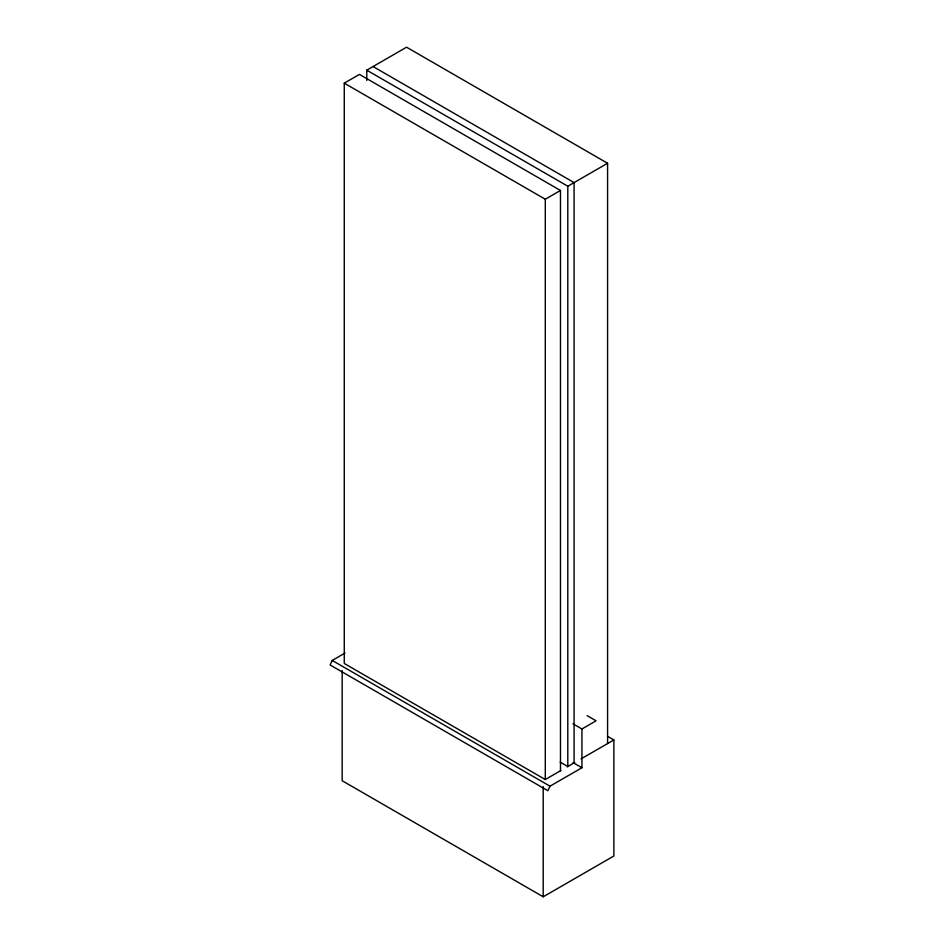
<?xml version="1.0" encoding="UTF-8"?>
<svg xmlns="http://www.w3.org/2000/svg" width="944" height="944" viewBox="0 0 944 944"><rect width="100%" height="100%" fill="white"/><g stroke="black" fill="none" stroke-linecap="round" stroke-linejoin="round"><path stroke-width="1.42" d="M344.997 653.071L332.229 660.446L330.129 664.977L547.909 790.718L549.998 786.175L581.929 767.743L581.929 728.969L596.065 720.803L587.156 715.658M560.866 770.54L545.29 779.532L344.265 663.467L344.265 83.166L359.452 74.399L560.476 190.464L560.476 770.764M366.779 80.476L366.779 70.175L406.557 47.2L607.582 163.265L607.582 743.565M344.265 83.166L545.29 199.231L560.476 190.464M366.779 70.175L567.804 186.228L607.582 163.265M567.179 766.894L574.743 762.528M581.056 758.882L613.871 739.943L613.871 855.996L543.201 896.8L342.176 780.735L342.176 670.559M373.057 66.54L574.082 182.605L574.082 762.905M607.511 736.261L613.871 739.943M573.02 723.824L581.929 728.969M573.02 762.599L581.929 767.743M560.17 762.127L566.53 765.796M332.229 660.446L549.998 786.175M567.804 186.228L567.804 766.54M545.29 199.231L545.29 779.532M543.201 786.612L543.201 896.8"/></g></svg>
